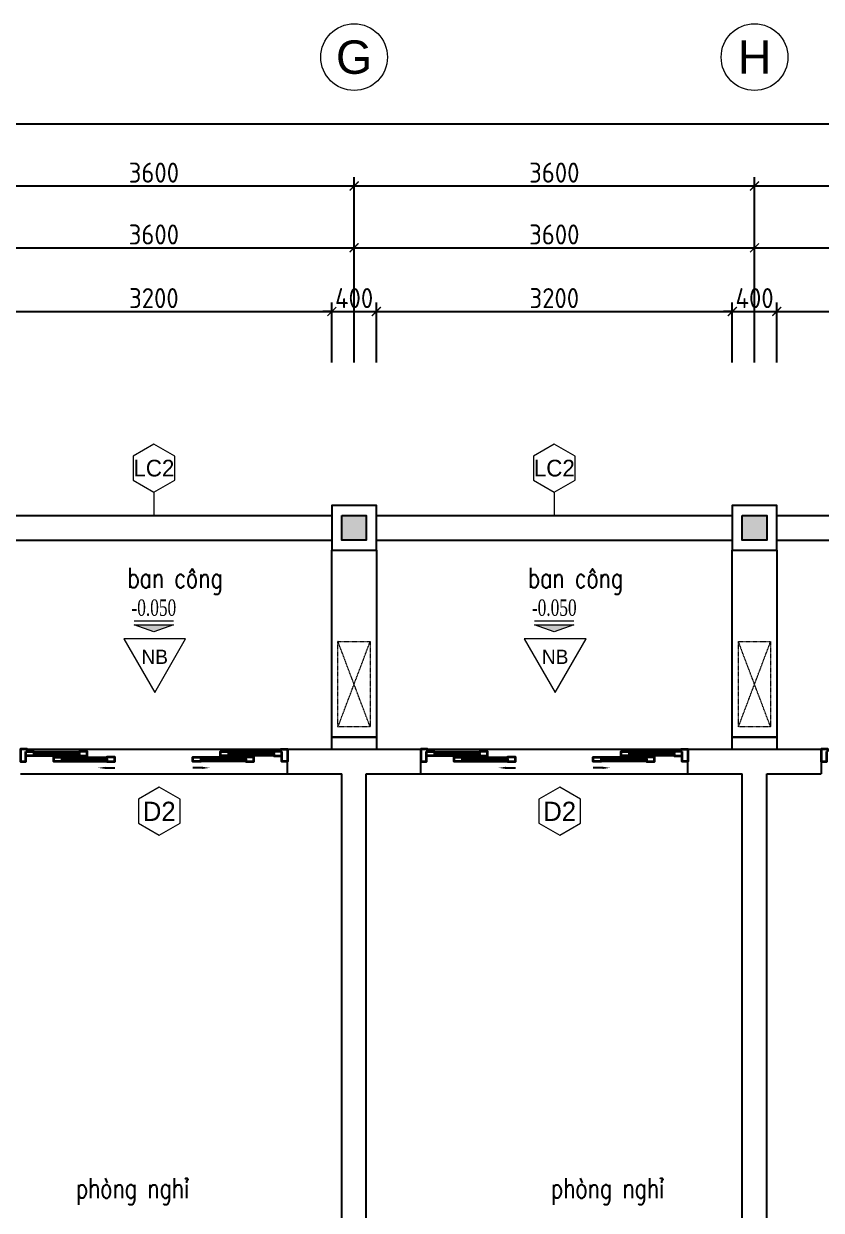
# Model space of a CAD drawing. Header units: millimetres. Extents: x 370 to 37395, y 1571 to 23130.
# Drawn here: x 9045 to 16215, y 12465 to 23130 of the extents above; entities that cross this region are included whole.
import ezdxf
from ezdxf.enums import TextEntityAlignment as Align

# ---------------------------------------------------------------- set-up
doc = ezdxf.new("R2010")
doc.units = ezdxf.units.MM
doc.linetypes.add('HIDDEN2', pattern=[0.1875, 0.125, -0.0625])
for name, color, linetype in [('Dim', 144, 'Continuous'), ('HATCH', 8, 'Continuous'), ('MURC', 7, 'Continuous'), ('TEXT', 11, 'Continuous'), ('THAY', 9, 'Continuous'), ('tuong', 11, 'Continuous')]:
    doc.layers.add(name, color=color, linetype=linetype)
for name, color, linetype, lineweight in [('KHUAT', 254, 'HIDDEN2', 15), ('NEW', 11, 'Continuous', 35), ('ZONES', 7, 'Continuous', 18)]:
    doc.layers.add(name, color=color, linetype=linetype, lineweight=lineweight)
doc.styles.add('ARIALH', font='VnArialH.TTF')
doc.styles.add('AVANTH', font='VnAvantH.TTF')
doc.styles.add('ISOCP', font='isocp.shx')
doc.styles.add('VNS', font='vntimeh.shx', dxfattribs={"width": 0.7})
doc.styles.add('VNSIMLI', font='vnsimli.shx', dxfattribs={"width": 0.75})
doc.dimstyles.new('1-100', dxfattribs={"dimtxt": 180, "dimasz": 80, "dimexe": 80, "dimexo": 0, "dimgap": 30, "dimtad": 1, "dimdec": 0, "dimzin": 0, "dimdsep": 46, "dimtxsty": 'ISOCP', "dimblk1": 'ARCHTICK', "dimblk2": 'ARCHTICK', "dimsah": 1, "dimcen": 0.09, "dimdle": 80, "dimclrd": 8, "dimclre": 256, "dimclrt": 11, "dimadec": 0, "dimazin": 0, "dimtfac": 1, "dimtdec": 0, "dimtix": 1, "dimtmove": 2, "dimatfit": 3, "dimldrblk": 'ARCHTICK', "dimfxl": 80, "dimtolj": 1, "dimtzin": 0, "dimlwd": -1, "dimarcsym": 0})

# ---------------------------------------------------------------- blocks, each defined once
blk = doc.blocks.new('_ArchTick')
at = {"color": 0, "linetype": 'ByBlock', "const_width": 0.15}
blk.add_lwpolyline([(-0.5, -0.5), (0.5, 0.5)], dxfattribs=at)
blk = doc.blocks.new('*D637')
at = {"layer": 'Defpoints', "color": 0, "transparency": 16777216}
for p in [(11815, 20544), (8615, 20085), (11815, 20085)]:
    blk.add_point(p, dxfattribs=at)
at = {"layer": 'Dim', "lineweight": -2, "transparency": 16777216}
for p, q in [((8615, 20085), (8615, 20624)), ((11815, 20085), (11815, 20624))]:
    blk.add_line(p, q, dxfattribs=at)
at = {"layer": 'Dim', "color": 8, "transparency": 16777216}
blk.add_line((8535, 20544), (11895, 20544), dxfattribs=at)
at = {"layer": 'Dim', "color": 8, "transparency": 16777216, "xscale": 80, "yscale": 80, "zscale": 80, "rotation": 180}
blk.add_blockref('_ArchTick', (8615, 20544), dxfattribs=at)
at = {"layer": 'Dim', "color": 8, "transparency": 16777216, "xscale": 80, "yscale": 80, "zscale": 80}
blk.add_blockref('_ArchTick', (11815, 20544), dxfattribs=at)
at = {"layer": 'Dim', "color": 11, "transparency": 16777216, "insert": (10215, 20664), "char_height": 180, "attachment_point": 5, "style": 'ISOCP'}
blk.add_mtext('\\A1;3200', dxfattribs=at)
blk = doc.blocks.new('*D638')
at = {"layer": 'Defpoints', "color": 0, "transparency": 16777216}
for p in [(12215, 20544), (11815, 20085), (12215, 20085)]:
    blk.add_point(p, dxfattribs=at)
at = {"layer": 'Dim', "lineweight": -2, "transparency": 16777216}
for p, q in [((11815, 20085), (11815, 20624)), ((12215, 20085), (12215, 20624))]:
    blk.add_line(p, q, dxfattribs=at)
at = {"layer": 'Dim', "color": 8, "transparency": 16777216}
for p, q in [((11815, 20544), (11735, 20544)), ((11815, 20544), (12215, 20544)), ((12215, 20544), (12295, 20544))]:
    blk.add_line(p, q, dxfattribs=at)
at = {"layer": 'Dim', "color": 8, "transparency": 16777216, "xscale": 80, "yscale": 80, "zscale": 80}
blk.add_blockref('_ArchTick', (11815, 20544), dxfattribs=at)
at = {"layer": 'Dim', "color": 8, "transparency": 16777216, "xscale": 80, "yscale": 80, "zscale": 80, "rotation": 180}
blk.add_blockref('_ArchTick', (12215, 20544), dxfattribs=at)
at = {"layer": 'Dim', "color": 11, "transparency": 16777216, "insert": (12015, 20664), "char_height": 180, "attachment_point": 5, "style": 'ISOCP'}
blk.add_mtext('\\A1;400', dxfattribs=at)
blk = doc.blocks.new('*D639')
at = {"layer": 'Defpoints', "color": 0, "transparency": 16777216}
for p in [(15415, 20544), (12215, 20085), (15415, 20085)]:
    blk.add_point(p, dxfattribs=at)
at = {"layer": 'Dim', "lineweight": -2, "transparency": 16777216}
for p, q in [((12215, 20085), (12215, 20624)), ((15415, 20085), (15415, 20624))]:
    blk.add_line(p, q, dxfattribs=at)
at = {"layer": 'Dim', "color": 8, "transparency": 16777216}
blk.add_line((12135, 20544), (15495, 20544), dxfattribs=at)
at = {"layer": 'Dim', "color": 8, "transparency": 16777216, "xscale": 80, "yscale": 80, "zscale": 80, "rotation": 180}
blk.add_blockref('_ArchTick', (12215, 20544), dxfattribs=at)
at = {"layer": 'Dim', "color": 8, "transparency": 16777216, "xscale": 80, "yscale": 80, "zscale": 80}
blk.add_blockref('_ArchTick', (15415, 20544), dxfattribs=at)
at = {"layer": 'Dim', "color": 11, "transparency": 16777216, "insert": (13815, 20664), "char_height": 180, "attachment_point": 5, "style": 'ISOCP'}
blk.add_mtext('\\A1;3200', dxfattribs=at)
blk = doc.blocks.new('*D640')
at = {"layer": 'Defpoints', "color": 0, "transparency": 16777216}
for p in [(15815, 20544), (15415, 20085), (15815, 20085)]:
    blk.add_point(p, dxfattribs=at)
at = {"layer": 'Dim', "lineweight": -2, "transparency": 16777216}
for p, q in [((15415, 20085), (15415, 20624)), ((15815, 20085), (15815, 20624))]:
    blk.add_line(p, q, dxfattribs=at)
at = {"layer": 'Dim', "color": 8, "transparency": 16777216}
for p, q in [((15415, 20544), (15335, 20544)), ((15415, 20544), (15815, 20544)), ((15815, 20544), (15895, 20544))]:
    blk.add_line(p, q, dxfattribs=at)
at = {"layer": 'Dim', "color": 8, "transparency": 16777216, "xscale": 80, "yscale": 80, "zscale": 80}
blk.add_blockref('_ArchTick', (15415, 20544), dxfattribs=at)
at = {"layer": 'Dim', "color": 8, "transparency": 16777216, "xscale": 80, "yscale": 80, "zscale": 80, "rotation": 180}
blk.add_blockref('_ArchTick', (15815, 20544), dxfattribs=at)
at = {"layer": 'Dim', "color": 11, "transparency": 16777216, "insert": (15615, 20664), "char_height": 180, "attachment_point": 5, "style": 'ISOCP'}
blk.add_mtext('\\A1;400', dxfattribs=at)
blk = doc.blocks.new('*D641')
at = {"layer": 'Defpoints', "color": 0, "transparency": 16777216}
for p in [(19015, 20544), (15815, 20085), (19015, 20085)]:
    blk.add_point(p, dxfattribs=at)
at = {"layer": 'Dim', "lineweight": -2, "transparency": 16777216}
for p, q in [((15815, 20085), (15815, 20624)), ((19015, 20085), (19015, 20624))]:
    blk.add_line(p, q, dxfattribs=at)
at = {"layer": 'Dim', "color": 8, "transparency": 16777216}
blk.add_line((15735, 20544), (19095, 20544), dxfattribs=at)
at = {"layer": 'Dim', "color": 8, "transparency": 16777216, "xscale": 80, "yscale": 80, "zscale": 80, "rotation": 180}
blk.add_blockref('_ArchTick', (15815, 20544), dxfattribs=at)
at = {"layer": 'Dim', "color": 8, "transparency": 16777216, "xscale": 80, "yscale": 80, "zscale": 80}
blk.add_blockref('_ArchTick', (19015, 20544), dxfattribs=at)
at = {"layer": 'Dim', "color": 11, "transparency": 16777216, "insert": (17415, 20664), "char_height": 180, "attachment_point": 5, "style": 'ISOCP'}
blk.add_mtext('\\A1;3200', dxfattribs=at)
blk = doc.blocks.new('*D605')
at = {"layer": 'Defpoints', "color": 0, "transparency": 16777216}
for p in [(12015, 21116), (8415, 20085), (12015, 20085)]:
    blk.add_point(p, dxfattribs=at)
at = {"layer": 'Dim', "lineweight": -2, "transparency": 16777216}
for p, q in [((8415, 20085), (8415, 21196)), ((12015, 20085), (12015, 21196))]:
    blk.add_line(p, q, dxfattribs=at)
at = {"layer": 'Dim', "color": 8, "transparency": 16777216}
blk.add_line((8335, 21116), (12095, 21116), dxfattribs=at)
at = {"layer": 'Dim', "color": 8, "transparency": 16777216, "xscale": 80, "yscale": 80, "zscale": 80, "rotation": 180}
blk.add_blockref('_ArchTick', (8415, 21116), dxfattribs=at)
at = {"layer": 'Dim', "color": 8, "transparency": 16777216, "xscale": 80, "yscale": 80, "zscale": 80}
blk.add_blockref('_ArchTick', (12015, 21116), dxfattribs=at)
at = {"layer": 'Dim', "color": 11, "transparency": 16777216, "insert": (10215, 21236), "char_height": 180, "attachment_point": 5, "style": 'ISOCP'}
blk.add_mtext('\\A1;3600', dxfattribs=at)
blk = doc.blocks.new('*D606')
at = {"layer": 'Defpoints', "color": 0, "transparency": 16777216}
for p in [(15615, 21116), (12015, 20085), (15615, 20085)]:
    blk.add_point(p, dxfattribs=at)
at = {"layer": 'Dim', "lineweight": -2, "transparency": 16777216}
for p, q in [((12015, 20085), (12015, 21196)), ((15615, 20085), (15615, 21196))]:
    blk.add_line(p, q, dxfattribs=at)
at = {"layer": 'Dim', "color": 8, "transparency": 16777216}
blk.add_line((11935, 21116), (15695, 21116), dxfattribs=at)
at = {"layer": 'Dim', "color": 8, "transparency": 16777216, "xscale": 80, "yscale": 80, "zscale": 80, "rotation": 180}
blk.add_blockref('_ArchTick', (12015, 21116), dxfattribs=at)
at = {"layer": 'Dim', "color": 8, "transparency": 16777216, "xscale": 80, "yscale": 80, "zscale": 80}
blk.add_blockref('_ArchTick', (15615, 21116), dxfattribs=at)
at = {"layer": 'Dim', "color": 11, "transparency": 16777216, "insert": (13815, 21236), "char_height": 180, "attachment_point": 5, "style": 'ISOCP'}
blk.add_mtext('\\A1;3600', dxfattribs=at)
blk = doc.blocks.new('*D607')
at = {"layer": 'Defpoints', "color": 0, "transparency": 16777216}
for p in [(19215, 21116), (15615, 20085), (19215, 20085)]:
    blk.add_point(p, dxfattribs=at)
at = {"layer": 'Dim', "lineweight": -2, "transparency": 16777216}
for p, q in [((15615, 20085), (15615, 21196)), ((19215, 20085), (19215, 21196))]:
    blk.add_line(p, q, dxfattribs=at)
at = {"layer": 'Dim', "color": 8, "transparency": 16777216}
blk.add_line((15535, 21116), (19295, 21116), dxfattribs=at)
at = {"layer": 'Dim', "color": 8, "transparency": 16777216, "xscale": 80, "yscale": 80, "zscale": 80, "rotation": 180}
blk.add_blockref('_ArchTick', (15615, 21116), dxfattribs=at)
at = {"layer": 'Dim', "color": 8, "transparency": 16777216, "xscale": 80, "yscale": 80, "zscale": 80}
blk.add_blockref('_ArchTick', (19215, 21116), dxfattribs=at)
at = {"layer": 'Dim', "color": 11, "transparency": 16777216, "insert": (17415, 21236), "char_height": 180, "attachment_point": 5, "style": 'ISOCP'}
blk.add_mtext('\\A1;3600', dxfattribs=at)
blk = doc.blocks.new('*D624')
at = {"layer": 'Defpoints', "color": 0, "transparency": 16777216}
for p in [(12015, 21672), (8415, 20559), (12015, 20559)]:
    blk.add_point(p, dxfattribs=at)
at = {"layer": 'Dim', "color": 8, "transparency": 16777216}
blk.add_line((8335, 21672), (12095, 21672), dxfattribs=at)
at = {"layer": 'Dim', "lineweight": -2, "transparency": 16777216}
for p, q in [((8415, 20559), (8415, 21752)), ((12015, 20559), (12015, 21752))]:
    blk.add_line(p, q, dxfattribs=at)
at = {"layer": 'Dim', "color": 8, "transparency": 16777216, "xscale": 80, "yscale": 80, "zscale": 80, "rotation": 180}
blk.add_blockref('_ArchTick', (8415, 21672), dxfattribs=at)
at = {"layer": 'Dim', "color": 8, "transparency": 16777216, "xscale": 80, "yscale": 80, "zscale": 80}
blk.add_blockref('_ArchTick', (12015, 21672), dxfattribs=at)
at = {"layer": 'Dim', "color": 11, "transparency": 16777216, "insert": (10215, 21792), "char_height": 180, "attachment_point": 5, "style": 'ISOCP'}
blk.add_mtext('\\A1;3600', dxfattribs=at)
blk = doc.blocks.new('*D625')
at = {"layer": 'Defpoints', "color": 0, "transparency": 16777216}
for p in [(15615, 21672), (12015, 20559), (15615, 20559)]:
    blk.add_point(p, dxfattribs=at)
at = {"layer": 'Dim', "color": 8, "transparency": 16777216}
blk.add_line((11935, 21672), (15695, 21672), dxfattribs=at)
at = {"layer": 'Dim', "lineweight": -2, "transparency": 16777216}
for p, q in [((12015, 20559), (12015, 21752)), ((15615, 20559), (15615, 21752))]:
    blk.add_line(p, q, dxfattribs=at)
at = {"layer": 'Dim', "color": 8, "transparency": 16777216, "xscale": 80, "yscale": 80, "zscale": 80, "rotation": 180}
blk.add_blockref('_ArchTick', (12015, 21672), dxfattribs=at)
at = {"layer": 'Dim', "color": 8, "transparency": 16777216, "xscale": 80, "yscale": 80, "zscale": 80}
blk.add_blockref('_ArchTick', (15615, 21672), dxfattribs=at)
at = {"layer": 'Dim', "color": 11, "transparency": 16777216, "insert": (13815, 21792), "char_height": 180, "attachment_point": 5, "style": 'ISOCP'}
blk.add_mtext('\\A1;3600', dxfattribs=at)
blk = doc.blocks.new('*D626')
at = {"layer": 'Defpoints', "color": 0, "transparency": 16777216}
for p in [(19215, 21672), (15615, 20559), (19215, 20559)]:
    blk.add_point(p, dxfattribs=at)
at = {"layer": 'Dim', "color": 8, "transparency": 16777216}
blk.add_line((15535, 21672), (19295, 21672), dxfattribs=at)
at = {"layer": 'Dim', "lineweight": -2, "transparency": 16777216}
for p, q in [((15615, 20559), (15615, 21752)), ((19215, 20559), (19215, 21752))]:
    blk.add_line(p, q, dxfattribs=at)
at = {"layer": 'Dim', "color": 8, "transparency": 16777216, "xscale": 80, "yscale": 80, "zscale": 80, "rotation": 180}
blk.add_blockref('_ArchTick', (15615, 21672), dxfattribs=at)
at = {"layer": 'Dim', "color": 8, "transparency": 16777216, "xscale": 80, "yscale": 80, "zscale": 80}
blk.add_blockref('_ArchTick', (19215, 21672), dxfattribs=at)
at = {"layer": 'Dim', "color": 11, "transparency": 16777216, "insert": (17415, 21792), "char_height": 180, "attachment_point": 5, "style": 'ISOCP'}
blk.add_mtext('\\A1;3600', dxfattribs=at)
blk = doc.blocks.new('AXIS')
at = {"layer": 'ZONES'}
blk.add_circle((0, 0), 300, dxfattribs=at)
at = {"layer": 'ZONES', "style": 'ARIALH'}
blk.add_attdef('TENTRUCDINHVI', text='', height=300, dxfattribs=at).set_placement((0, 0), align=Align.MIDDLE)
blk = doc.blocks.new('*D592')
at = {"layer": 'Defpoints', "color": 0, "transparency": 16777216}
for p in [(33615, 22232), (4815, 20559), (33615, 20559)]:
    blk.add_point(p, dxfattribs=at)
at = {"layer": 'Dim', "lineweight": -2, "transparency": 16777216}
for p, q in [((4815, 20559), (4815, 22312)), ((33615, 20559), (33615, 22312))]:
    blk.add_line(p, q, dxfattribs=at)
at = {"layer": 'Dim', "color": 8, "transparency": 16777216}
blk.add_line((4735, 22232), (33695, 22232), dxfattribs=at)
at = {"layer": 'Dim', "color": 8, "transparency": 16777216, "xscale": 80, "yscale": 80, "zscale": 80, "rotation": 180}
blk.add_blockref('_ArchTick', (4815, 22232), dxfattribs=at)
at = {"layer": 'Dim', "color": 8, "transparency": 16777216, "xscale": 80, "yscale": 80, "zscale": 80}
blk.add_blockref('_ArchTick', (33615, 22232), dxfattribs=at)
at = {"layer": 'Dim', "color": 11, "transparency": 16777216, "insert": (19215, 22352), "char_height": 180, "attachment_point": 5, "style": 'ISOCP'}
blk.add_mtext('\\A1;28800', dxfattribs=at)
blk = doc.blocks.new('D-W')
blk.add_lwpolyline([(0, 0), (-260, -150), (-260, -450), (0, -600), (260, -450), (260, -150)], close=True)
at = {"layer": 'ZONES', "style": 'AVANTH'}
blk.add_attdef('DS', text='', height=240, dxfattribs=at).set_placement((0, -300), align=Align.MIDDLE)
blk = doc.blocks.new('CAODO')
blk.add_hatch(color=256).paths.add_polyline_path([(0, 0), (-225, 80), (225, 80)])
blk.add_line((-225, 124), (225, 124))
blk.add_lwpolyline([(0, 0), (-225, 80), (225, 80), (0, 0)])
at = {"layer": 'ZONES', "style": 'VNS', "width": 0.7}
blk.add_attdef('CAODO', text='', height=187, dxfattribs=at).set_placement((0, 274), align=Align.MIDDLE)
blk = doc.blocks.new('MAT')
blk.add_lwpolyline([(-11, 95), (508, 995), (-531, 995)], close=True)
at = {"layer": 'ZONES', "style": 'AVANTH'}
blk.add_attdef('DS', text='', height=240, dxfattribs=at).set_placement((-11, 695), align=Align.MIDDLE)

msp = doc.modelspace()

# ---------------------------------------------------------------- hatches: boundary and pattern name
at = {"layer": 'HATCH'}
for points in [[(12124.9, 18488.6), (11904.9, 18488.6), (11904.9, 18708.6), (12124.9, 18708.6)], [(15724.9, 18488.6), (15504.9, 18488.6), (15504.9, 18708.6), (15724.9, 18708.6)]]:
    msp.add_hatch(color=256, dxfattribs=at).paths.add_polyline_path(points)

# ---------------------------------------------------------------- linework, layer by layer
at = {"layer": 'HATCH', "linetype": 'Continuous'}
for p, q in [((9074.9, 16608.6), (11354.9, 16608.6)), ((12674.9, 16608.6), (14954.9, 16608.6)), ((9014.9, 16388.6), (11414.9, 16388.6)), ((12614.9, 16388.6), (15014.9, 16388.6))]:
    msp.add_line(p, q, dxfattribs=at)
at = {"layer": 'KHUAT'}
for p, q in [((11870.1, 16809.3), (12159.7, 17576.7)), ((12159.7, 16809.3), (11870.1, 17576.7)), ((15470.1, 16809.3), (15759.7, 17576.7)), ((15759.7, 16809.3), (15470.1, 17576.7))]:
    msp.add_line(p, q, dxfattribs=at)
for points in [[(12159.7, 16809.3), (11870.1, 16809.3), (11870.1, 17576.7), (12159.7, 17576.7)], [(15759.7, 16809.3), (15470.1, 16809.3), (15470.1, 17576.7), (15759.7, 17576.7)]]:
    msp.add_lwpolyline(points, close=True, dxfattribs=at)
at = {"layer": 'MURC'}
for p, q in [((9779.5, 16441.6), (9864.8, 16441.6)), ((10650.2, 16441.6), (10564.9, 16441.6)), ((13379.5, 16441.6), (13464.8, 16441.6)), ((14250.2, 16441.6), (14164.9, 16441.6))]:
    msp.add_line(p, q, dxfattribs=at)
for points in [[(9542.9, 16571.6), (9136.9, 16571.6), (9136.9, 16565.6), (9542.9, 16565.6)], [(10886.9, 16571.6), (11292.9, 16571.6), (11292.9, 16565.6), (10886.9, 16565.6)], [(13142.9, 16571.6), (12736.9, 16571.6), (12736.9, 16565.6), (13142.9, 16565.6)], [(14486.9, 16571.6), (14892.9, 16571.6), (14892.9, 16565.6), (14486.9, 16565.6)], [(9792.9, 16521.6), (9386.9, 16521.6), (9386.9, 16515.6), (9792.9, 16515.6)], [(10636.9, 16521.6), (11042.9, 16521.6), (11042.9, 16515.6), (10636.9, 16515.6)], [(13392.9, 16521.6), (12986.9, 16521.6), (12986.9, 16515.6), (13392.9, 16515.6)], [(14236.9, 16521.6), (14642.9, 16521.6), (14642.9, 16515.6), (14236.9, 16515.6)]]:
    msp.add_lwpolyline(points, close=True, dxfattribs=at)
at = {"layer": 'NEW'}
for points in [[(9074.9, 16588.6), (9074.9, 16608.6), (9014.9, 16608.6), (9014.9, 16498.6), (9064.9, 16498.6), (9064.9, 16588.6), (9064.9, 16588.6)], [(9064.9, 16588.6), (9128.9, 16588.6), (9128.9, 16586.6), (9130.9, 16586.6), (9130.9, 16588.6), (9136.9, 16588.6), (9136.9, 16586.6), (9142.9, 16580.6), (9144.9, 16580.6), (9144.9, 16571.6), (9136.9, 16571.6), (9136.9, 16548.6), (9130.9, 16548.6), (9130.9, 16550.6), (9128.9, 16550.6), (9128.9, 16548.6), (9064.9, 16548.6)], [(11364.9, 16588.6), (11300.9, 16588.6), (11300.9, 16586.6), (11298.9, 16586.6), (11298.9, 16588.6), (11292.9, 16588.6), (11292.9, 16586.6), (11286.9, 16580.6), (11284.9, 16580.6), (11284.9, 16571.6), (11292.9, 16571.6), (11292.9, 16548.6), (11298.9, 16548.6), (11298.9, 16550.6), (11300.9, 16550.6), (11300.9, 16548.6), (11364.9, 16548.6)], [(11354.9, 16588.6), (11354.9, 16608.6), (11414.9, 16608.6), (11414.9, 16498.6), (11364.9, 16498.6), (11364.9, 16588.6), (11364.9, 16588.6)], [(12674.9, 16588.6), (12674.9, 16608.6), (12614.9, 16608.6), (12614.9, 16498.6), (12664.9, 16498.6), (12664.9, 16588.6), (12664.9, 16588.6)], [(12664.9, 16588.6), (12728.9, 16588.6), (12728.9, 16586.6), (12730.9, 16586.6), (12730.9, 16588.6), (12736.9, 16588.6), (12736.9, 16586.6), (12742.9, 16580.6), (12744.9, 16580.6), (12744.9, 16571.6), (12736.9, 16571.6), (12736.9, 16548.6), (12730.9, 16548.6), (12730.9, 16550.6), (12728.9, 16550.6), (12728.9, 16548.6), (12664.9, 16548.6)], [(14964.9, 16588.6), (14900.9, 16588.6), (14900.9, 16586.6), (14898.9, 16586.6), (14898.9, 16588.6), (14892.9, 16588.6), (14892.9, 16586.6), (14886.9, 16580.6), (14884.9, 16580.6), (14884.9, 16571.6), (14892.9, 16571.6), (14892.9, 16548.6), (14898.9, 16548.6), (14898.9, 16550.6), (14900.9, 16550.6), (14900.9, 16548.6), (14964.9, 16548.6)], [(14954.9, 16588.6), (14954.9, 16608.6), (15014.9, 16608.6), (15014.9, 16498.6), (14964.9, 16498.6), (14964.9, 16588.6), (14964.9, 16588.6)], [(16274.9, 16588.6), (16274.9, 16608.6), (16214.9, 16608.6), (16214.9, 16498.6), (16264.9, 16498.6), (16264.9, 16588.6), (16264.9, 16588.6)]]:
    msp.add_lwpolyline(points, dxfattribs=at)
for points in [[(9378.9, 16498.6), (9314.9, 16498.6), (9314.9, 16538.6), (9378.9, 16538.6), (9378.9, 16538.6), (9378.9, 16536.6), (9380.9, 16536.6), (9380.9, 16538.6), (9386.9, 16538.6), (9386.9, 16536.6), (9392.9, 16530.6), (9394.9, 16530.6), (9394.9, 16521.6), (9386.9, 16521.6), (9386.9, 16498.6), (9380.9, 16498.6), (9380.9, 16500.6), (9378.9, 16500.6)], [(9550.9, 16548.6), (9614.9, 16548.6), (9614.9, 16588.6), (9550.9, 16588.6), (9550.9, 16588.6), (9550.9, 16586.6), (9548.9, 16586.6), (9548.9, 16588.6), (9542.9, 16588.6), (9542.9, 16586.6), (9536.9, 16580.6), (9534.9, 16580.6), (9534.9, 16571.6), (9542.9, 16571.6), (9542.9, 16548.6), (9548.9, 16548.6), (9548.9, 16550.6), (9550.9, 16550.6)], [(9800.9, 16498.6), (9864.9, 16498.6), (9864.9, 16538.6), (9800.9, 16538.6), (9800.9, 16538.6), (9800.9, 16536.6), (9798.9, 16536.6), (9798.9, 16538.6), (9792.9, 16538.6), (9792.9, 16536.6), (9786.9, 16530.6), (9784.9, 16530.6), (9784.9, 16521.6), (9792.9, 16521.6), (9792.9, 16498.6), (9798.9, 16498.6), (9798.9, 16500.6), (9800.9, 16500.6)], [(10628.9, 16498.6), (10564.9, 16498.6), (10564.9, 16538.6), (10628.9, 16538.6), (10628.9, 16538.6), (10628.9, 16536.6), (10630.9, 16536.6), (10630.9, 16538.6), (10636.9, 16538.6), (10636.9, 16536.6), (10642.9, 16530.6), (10644.9, 16530.6), (10644.9, 16521.6), (10636.9, 16521.6), (10636.9, 16498.6), (10630.9, 16498.6), (10630.9, 16500.6), (10628.9, 16500.6)], [(10878.9, 16548.6), (10814.9, 16548.6), (10814.9, 16588.6), (10878.9, 16588.6), (10878.9, 16588.6), (10878.9, 16586.6), (10880.9, 16586.6), (10880.9, 16588.6), (10886.9, 16588.6), (10886.9, 16586.6), (10892.9, 16580.6), (10894.9, 16580.6), (10894.9, 16571.6), (10886.9, 16571.6), (10886.9, 16548.6), (10880.9, 16548.6), (10880.9, 16550.6), (10878.9, 16550.6)], [(11050.9, 16498.6), (11114.9, 16498.6), (11114.9, 16538.6), (11050.9, 16538.6), (11050.9, 16538.6), (11050.9, 16536.6), (11048.9, 16536.6), (11048.9, 16538.6), (11042.9, 16538.6), (11042.9, 16536.6), (11036.9, 16530.6), (11034.9, 16530.6), (11034.9, 16521.6), (11042.9, 16521.6), (11042.9, 16498.6), (11048.9, 16498.6), (11048.9, 16500.6), (11050.9, 16500.6)], [(12978.9, 16498.6), (12914.9, 16498.6), (12914.9, 16538.6), (12978.9, 16538.6), (12978.9, 16538.6), (12978.9, 16536.6), (12980.9, 16536.6), (12980.9, 16538.6), (12986.9, 16538.6), (12986.9, 16536.6), (12992.9, 16530.6), (12994.9, 16530.6), (12994.9, 16521.6), (12986.9, 16521.6), (12986.9, 16498.6), (12980.9, 16498.6), (12980.9, 16500.6), (12978.9, 16500.6)], [(13150.9, 16548.6), (13214.9, 16548.6), (13214.9, 16588.6), (13150.9, 16588.6), (13150.9, 16588.6), (13150.9, 16586.6), (13148.9, 16586.6), (13148.9, 16588.6), (13142.9, 16588.6), (13142.9, 16586.6), (13136.9, 16580.6), (13134.9, 16580.6), (13134.9, 16571.6), (13142.9, 16571.6), (13142.9, 16548.6), (13148.9, 16548.6), (13148.9, 16550.6), (13150.9, 16550.6)], [(13400.9, 16498.6), (13464.9, 16498.6), (13464.9, 16538.6), (13400.9, 16538.6), (13400.9, 16538.6), (13400.9, 16536.6), (13398.9, 16536.6), (13398.9, 16538.6), (13392.9, 16538.6), (13392.9, 16536.6), (13386.9, 16530.6), (13384.9, 16530.6), (13384.9, 16521.6), (13392.9, 16521.6), (13392.9, 16498.6), (13398.9, 16498.6), (13398.9, 16500.6), (13400.9, 16500.6)], [(14228.9, 16498.6), (14164.9, 16498.6), (14164.9, 16538.6), (14228.9, 16538.6), (14228.9, 16538.6), (14228.9, 16536.6), (14230.9, 16536.6), (14230.9, 16538.6), (14236.9, 16538.6), (14236.9, 16536.6), (14242.9, 16530.6), (14244.9, 16530.6), (14244.9, 16521.6), (14236.9, 16521.6), (14236.9, 16498.6), (14230.9, 16498.6), (14230.9, 16500.6), (14228.9, 16500.6)], [(14478.9, 16548.6), (14414.9, 16548.6), (14414.9, 16588.6), (14478.9, 16588.6), (14478.9, 16588.6), (14478.9, 16586.6), (14480.9, 16586.6), (14480.9, 16588.6), (14486.9, 16588.6), (14486.9, 16586.6), (14492.9, 16580.6), (14494.9, 16580.6), (14494.9, 16571.6), (14486.9, 16571.6), (14486.9, 16548.6), (14480.9, 16548.6), (14480.9, 16550.6), (14478.9, 16550.6)], [(14650.9, 16498.6), (14714.9, 16498.6), (14714.9, 16538.6), (14650.9, 16538.6), (14650.9, 16538.6), (14650.9, 16536.6), (14648.9, 16536.6), (14648.9, 16538.6), (14642.9, 16538.6), (14642.9, 16536.6), (14636.9, 16530.6), (14634.9, 16530.6), (14634.9, 16521.6), (14642.9, 16521.6), (14642.9, 16498.6), (14648.9, 16498.6), (14648.9, 16500.6), (14650.9, 16500.6)]]:
    msp.add_lwpolyline(points, close=True, dxfattribs=at)
at = {"layer": 'THAY', "ltscale": 400}
for p, q in [((8614.9, 18708.6), (11814.9, 18708.6)), ((12214.9, 18708.6), (15414.9, 18708.6)), ((15814.9, 18708.6), (19014.9, 18708.6)), ((8614.9, 18488.6), (11814.9, 18488.6)), ((12214.9, 18488.6), (15414.9, 18488.6)), ((15814.9, 18488.6), (19014.9, 18488.6))]:
    msp.add_line(p, q, dxfattribs=at)
for points in [[(11814.9, 18398.6), (12214.9, 18398.6), (12214.9, 16718.6), (11814.9, 16718.6)], [(15414.9, 18398.6), (15814.9, 18398.6), (15814.9, 16718.6), (15414.9, 16718.6)]]:
    msp.add_lwpolyline(points, close=True, dxfattribs=at)
at = {"layer": 'THAY'}
for points in [[(9136.9, 16588.6), (9542.9, 16588.6)], [(9136.9, 16548.6), (9542.9, 16548.6)], [(9386.9, 16538.6), (9792.9, 16538.6)], [(11042.9, 16538.6), (10636.9, 16538.6)], [(11292.9, 16588.6), (10886.9, 16588.6)], [(11292.9, 16548.6), (10886.9, 16548.6)], [(12736.9, 16588.6), (13142.9, 16588.6)], [(12736.9, 16548.6), (13142.9, 16548.6)], [(12986.9, 16538.6), (13392.9, 16538.6)], [(14642.9, 16538.6), (14236.9, 16538.6)], [(14892.9, 16588.6), (14486.9, 16588.6)], [(14892.9, 16548.6), (14486.9, 16548.6)], [(9386.9, 16498.6), (9792.9, 16498.6)], [(11042.9, 16498.6), (10636.9, 16498.6)], [(12986.9, 16498.6), (13392.9, 16498.6)], [(14642.9, 16498.6), (14236.9, 16498.6)]]:
    msp.add_lwpolyline(points, dxfattribs=at)
at = {"layer": 'THAY', "color": 8}
for points in [[(9136.9, 16586.6), (9542.9, 16586.6)], [(9136.9, 16550.6), (9542.9, 16550.6)], [(9144.9, 16580.6), (9534.9, 16580.6)], [(9144.9, 16556.6), (9534.9, 16556.6)], [(9386.9, 16536.6), (9792.9, 16536.6)], [(11042.9, 16536.6), (10636.9, 16536.6)], [(11292.9, 16586.6), (10886.9, 16586.6)], [(11292.9, 16550.6), (10886.9, 16550.6)], [(11284.9, 16580.6), (10894.9, 16580.6)], [(11284.9, 16556.6), (10894.9, 16556.6)], [(12736.9, 16586.6), (13142.9, 16586.6)], [(12736.9, 16550.6), (13142.9, 16550.6)], [(12744.9, 16580.6), (13134.9, 16580.6)], [(12744.9, 16556.6), (13134.9, 16556.6)], [(12986.9, 16536.6), (13392.9, 16536.6)], [(14642.9, 16536.6), (14236.9, 16536.6)], [(14892.9, 16586.6), (14486.9, 16586.6)], [(14892.9, 16550.6), (14486.9, 16550.6)], [(14884.9, 16580.6), (14494.9, 16580.6)], [(14884.9, 16556.6), (14494.9, 16556.6)], [(9386.9, 16500.6), (9792.9, 16500.6)], [(9394.9, 16530.6), (9784.9, 16530.6)], [(9394.9, 16506.6), (9784.9, 16506.6)], [(11042.9, 16500.6), (10636.9, 16500.6)], [(11034.9, 16530.6), (10644.9, 16530.6)], [(11034.9, 16506.6), (10644.9, 16506.6)], [(12986.9, 16500.6), (13392.9, 16500.6)], [(12994.9, 16530.6), (13384.9, 16530.6)], [(12994.9, 16506.6), (13384.9, 16506.6)], [(14642.9, 16500.6), (14236.9, 16500.6)], [(14634.9, 16530.6), (14244.9, 16530.6)], [(14634.9, 16506.6), (14244.9, 16506.6)]]:
    msp.add_lwpolyline(points, dxfattribs=at)
at = {"layer": 'THAY', "color": 7}
for points in [[(9136.9, 16550.6), (9136.9, 16565.6), (9136.9, 16565.6), (9144.9, 16565.6), (9144.9, 16556.6), (9142.9, 16556.6)], [(9542.9, 16550.6), (9542.9, 16565.6), (9542.9, 16565.6), (9534.9, 16565.6), (9534.9, 16556.6), (9536.9, 16556.6)], [(10886.9, 16550.6), (10886.9, 16565.6), (10886.9, 16565.6), (10894.9, 16565.6), (10894.9, 16556.6), (10892.9, 16556.6)], [(11292.9, 16550.6), (11292.9, 16565.6), (11292.9, 16565.6), (11284.9, 16565.6), (11284.9, 16556.6), (11286.9, 16556.6)], [(12736.9, 16550.6), (12736.9, 16565.6), (12736.9, 16565.6), (12744.9, 16565.6), (12744.9, 16556.6), (12742.9, 16556.6)], [(13142.9, 16550.6), (13142.9, 16565.6), (13142.9, 16565.6), (13134.9, 16565.6), (13134.9, 16556.6), (13136.9, 16556.6)], [(14486.9, 16550.6), (14486.9, 16565.6), (14486.9, 16565.6), (14494.9, 16565.6), (14494.9, 16556.6), (14492.9, 16556.6)], [(14892.9, 16550.6), (14892.9, 16565.6), (14892.9, 16565.6), (14884.9, 16565.6), (14884.9, 16556.6), (14886.9, 16556.6)], [(9386.9, 16500.6), (9386.9, 16515.6), (9386.9, 16515.6), (9394.9, 16515.6), (9394.9, 16506.6), (9392.9, 16506.6)], [(9792.9, 16500.6), (9792.9, 16515.6), (9792.9, 16515.6), (9784.9, 16515.6), (9784.9, 16506.6), (9786.9, 16506.6)], [(10636.9, 16500.6), (10636.9, 16515.6), (10636.9, 16515.6), (10644.9, 16515.6), (10644.9, 16506.6), (10642.9, 16506.6)], [(11042.9, 16500.6), (11042.9, 16515.6), (11042.9, 16515.6), (11034.9, 16515.6), (11034.9, 16506.6), (11036.9, 16506.6)], [(12986.9, 16500.6), (12986.9, 16515.6), (12986.9, 16515.6), (12994.9, 16515.6), (12994.9, 16506.6), (12992.9, 16506.6)], [(13392.9, 16500.6), (13392.9, 16515.6), (13392.9, 16515.6), (13384.9, 16515.6), (13384.9, 16506.6), (13386.9, 16506.6)], [(14236.9, 16500.6), (14236.9, 16515.6), (14236.9, 16515.6), (14244.9, 16515.6), (14244.9, 16506.6), (14242.9, 16506.6)], [(14642.9, 16500.6), (14642.9, 16515.6), (14642.9, 16515.6), (14634.9, 16515.6), (14634.9, 16506.6), (14636.9, 16506.6)]]:
    msp.add_lwpolyline(points, close=True, dxfattribs=at)
at = {"layer": 'tuong', "ltscale": 400}
for p, q in [((11414.9, 16608.6), (12614.9, 16608.6)), ((11414.9, 16388.6), (11414.9, 16608.6)), ((12614.9, 16388.6), (12614.9, 16608.6)), ((11414.9, 16388.6), (11904.9, 16388.6)), ((12124.9, 16388.6), (12614.9, 16388.6)), ((15014.9, 16388.6), (15504.9, 16388.6)), ((15724.9, 16388.6), (16214.9, 16388.6))]:
    msp.add_line(p, q, dxfattribs=at)
at = {"layer": 'tuong'}
for points in [[(12214.9, 18398.6), (12214.9, 18798.6), (11814.9, 18798.6), (11814.9, 18398.6)], [(15814.9, 18398.6), (15814.9, 18798.6), (15414.9, 18798.6), (15414.9, 18398.6)], [(11904.9, 18708.6), (12124.9, 18708.6), (12124.9, 18488.6), (11904.9, 18488.6)], [(15504.9, 18708.6), (15724.9, 18708.6), (15724.9, 18488.6), (15504.9, 18488.6)]]:
    msp.add_lwpolyline(points, close=True, dxfattribs=at)
for points in [[(11814.9, 16608.6), (11814.9, 16718.6), (12214.9, 16718.6), (12214.9, 16608.6)], [(15414.9, 16608.6), (15414.9, 16718.6), (15814.9, 16718.6), (15814.9, 16608.6)]]:
    msp.add_lwpolyline(points, dxfattribs=at)
at = {"layer": 'tuong', "ltscale": 400}
for points in [[(15014.9, 16388.6), (15014.9, 16608.6), (16214.9, 16608.6)], [(16214.9, 16608.6), (16214.9, 16388.6)], [(11904.9, 8828.6), (11904.9, 16388.6)], [(12124.9, 8828.6), (12124.9, 16388.6)], [(15504.9, 8828.6), (15504.9, 16388.6)], [(15724.9, 8828.6), (15724.9, 16388.6)]]:
    msp.add_lwpolyline(points, dxfattribs=at)
at = {"layer": 'ZONES'}
for p, q in [((10214.9, 18920), (10214.9, 18708.6)), ((13814.9, 18920), (13814.9, 18708.6))]:
    msp.add_line(p, q, dxfattribs=at)
for points in [[(9712.5, 16441.6, 0, 20, 0), (9779.5, 16441.6, 0, 0, 0)], [(10717.3, 16441.6, 0, 20, 0), (10650.2, 16441.6, 0, 0, 0)], [(13312.5, 16441.6, 0, 20, 0), (13379.5, 16441.6, 0, 0, 0)], [(14317.3, 16441.6, 0, 20, 0), (14250.2, 16441.6, 0, 0, 0)]]:
    msp.add_lwpolyline(points, format="xyseb", dxfattribs=at)

# ---------------------------------------------------------------- block references
for p, values in [((12014.9, 22830.5), {'TENTRUCDINHVI': 'g'}), ((15614.9, 22830.5), {'TENTRUCDINHVI': 'h'})]:
    msp.add_blockref('AXIS', p, dxfattribs=at).add_auto_attribs(values)
ref = msp.add_blockref('D-W', (10214.9, 18920), dxfattribs=dict(at, xscale=0.7199999999720604, yscale=0.7199999999720604, zscale=0.7199999999999999, rotation=180))
ref.add_attrib('DS', 'lc2', dxfattribs={"height": 150, "style": 'AVANTH'}).set_placement((10214.9, 19136), align=Align.MIDDLE)
ref = msp.add_blockref('D-W', (13814.9, 18920), dxfattribs=dict(at, xscale=0.7199999999720604, yscale=0.7199999999720604, zscale=0.7199999999999999, rotation=180))
ref.add_attrib('DS', 'lc2', dxfattribs={"height": 150, "style": 'AVANTH'}).set_placement((13814.9, 19136), align=Align.MIDDLE)
for name, p, xscale, yscale, zscale, values in [('CAODO', (10214.5, 17665.6), 0.7875000000931323, 0.7875000000931323, 0.7874999999999659, {'CAODO': '-0.050'}), ('CAODO', (13814.5, 17665.6), 0.7875000000931323, 0.7875000000931323, 0.7874999999999659, {'CAODO': '-0.050'}), ('MAT', (10228.2, 17068.1), 0.534599999897182, 0.534599999897182, 0.5345999999901215, {'DS': 'nb'}), ('MAT', (13828.2, 17068.1), 0.534599999897182, 0.534599999897182, 0.5345999999901215, {'DS': 'nb'}), ('D-W', (10263.2, 16268), 0.7199999999720604, 0.7199999999720604, 0.7199999999999999, {'DS': 'd2'}), ('D-W', (13863.2, 16268), 0.7199999999720604, 0.7199999999720604, 0.7199999999999999, {'DS': 'd2'})]:
    msp.add_blockref(name, p, dxfattribs=dict(at, xscale=xscale, yscale=yscale, zscale=zscale)).add_auto_attribs(values)

# ---------------------------------------------------------------- texts
at = {"layer": 'TEXT', "color": 7, "style": 'VNSIMLI', "width": 0.75}
for s, p in [('ban c«ng', (10833.3, 18149)), ('ban c«ng', (14433.3, 18149)), ('phßng nghØ', (10531.5, 12664.3)), ('phßng nghØ', (14802.9, 12664.3))]:
    msp.add_text(s, height=180, dxfattribs=at).set_placement(p, align=Align.MIDDLE_RIGHT)

# ---------------------------------------------------------------- dimensions: what is measured, and where the dimension line sits
at = {"layer": 'Dim'}
for base, p1, p2, picture, middle in [((33614.9, 22232), (4814.9, 20559.1), (33614.9, 20559.1), '*D592', (19214.9, 22352)), ((12014.9, 21672.1), (8414.9, 20559.1), (12014.9, 20559.1), '*D624', (10214.9, 21792.1)), ((15614.9, 21672.1), (12014.9, 20559.1), (15614.9, 20559.1), '*D625', (13814.9, 21792.1)), ((19214.9, 21672.1), (15614.9, 20559.1), (19214.9, 20559.1), '*D626', (17414.9, 21792.1)), ((12014.9, 21115.6), (8414.9, 20084.6), (12014.9, 20084.6), '*D605', (10214.9, 21235.6)), ((15614.9, 21115.6), (12014.9, 20084.6), (15614.9, 20084.6), '*D606', (13814.9, 21235.6)), ((19214.9, 21115.6), (15614.9, 20084.6), (19214.9, 20084.6), '*D607', (17414.9, 21235.6)), ((11814.9, 20544.3), (8614.9, 20084.6), (11814.9, 20084.6), '*D637', (10214.9, 20664.3)), ((12214.9, 20544.3), (11814.9, 20084.6), (12214.9, 20084.6), '*D638', (12014.9, 20664.3)), ((15414.9, 20544.3), (12214.9, 20084.6), (15414.9, 20084.6), '*D639', (13814.9, 20664.3)), ((15814.9, 20544.3), (15414.9, 20084.6), (15814.9, 20084.6), '*D640', (15614.9, 20664.3)), ((19014.9, 20544.3), (15814.9, 20084.6), (19014.9, 20084.6), '*D641', (17414.9, 20664.3))]:
    dim = msp.add_linear_dim(base=base, p1=p1, p2=p2, dimstyle='1-100', dxfattribs=at)
    dim.commit()
    dim.dimension.update_dxf_attribs({"geometry": picture, "text_midpoint": middle})

doc.saveas('drawing.dxf')
